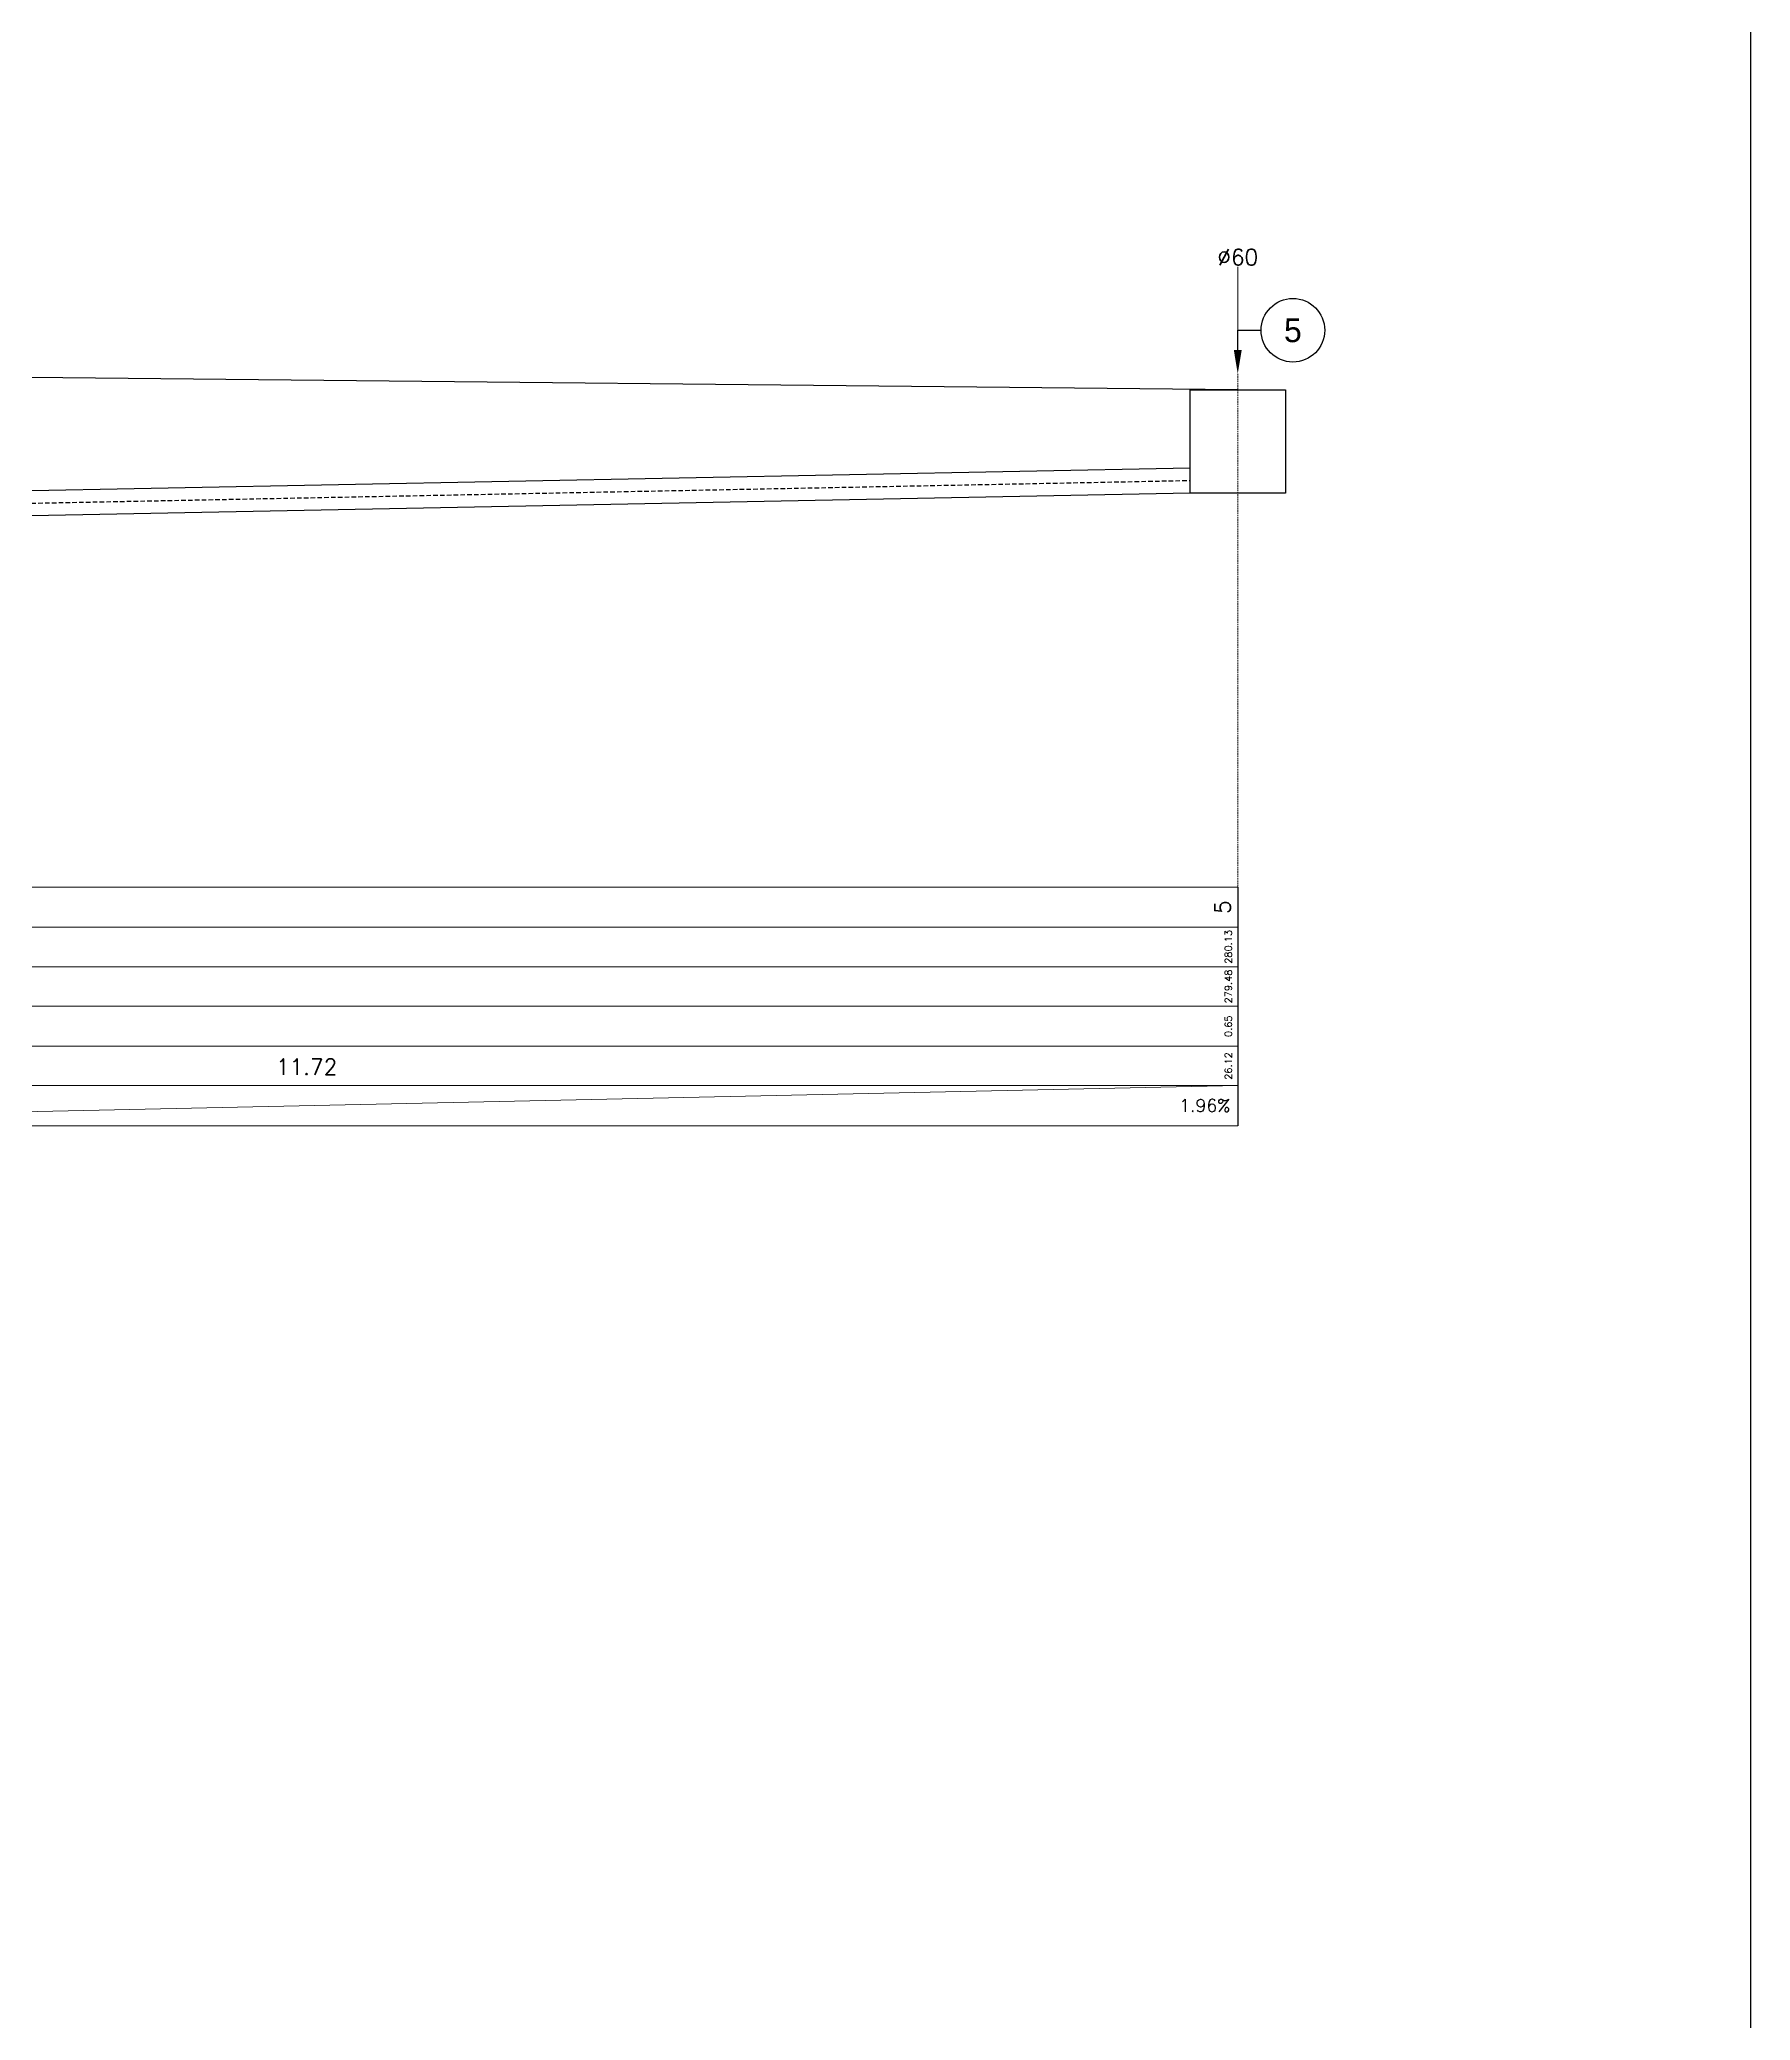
# Model space of a CAD drawing. Header units: centimetres. Extents: x -13594 to 4017, y -3206 to 1780.
# Drawn here: x 1757 to 2834, y -713 to 533 of the extents above; entities that cross this region are included whole.
import ezdxf
from ezdxf import colors
from ezdxf.entities.mleader import LeaderData, LeaderLine
from ezdxf.enums import TextEntityAlignment as Align
from ezdxf.math import Vec2, Vec3

# ---------------------------------------------------------------- set-up
doc = ezdxf.new("R2010")
doc.units = ezdxf.units.CM
doc.linetypes.add('Center', pattern=[29.999999, 12, -6, 6, -6])
doc.linetypes.add('Hidden', pattern=[0.714375, 0.47625, -0.238125])
for name, color, linetype in [('biov center', 130, 'Hidden'), ('CL', 2, 'Center'), ('GL', 4, 'Continuous'), ('IL', 1, 'Continuous'), ('num of plumbing', 250, 'Continuous'), ('Profile Legend', 7, 'Continuous'), ('TXT', 3, 'Continuous')]:
    doc.layers.add(name, color=color, linetype=linetype)
doc.styles.add('TXT100', font='romans.shx', dxfattribs={"height": 2.5})

# ---------------------------------------------------------------- blocks, each defined once
blk = doc.blocks.new('_TagCircle - Metric')
at = {"color": 0, "linetype": 'ByBlock', "lineweight": -2, "transparency": 16777216}
blk.add_circle((0, 0), 4, dxfattribs=at)
at = {"color": 0, "transparency": 16777216}
blk.add_attdef('TAGNUMBER', text='', height=3, dxfattribs=at).set_placement((0, -1.5), align=Align.CENTER)

msp = doc.modelspace()

# ---------------------------------------------------------------- linework, layer by layer
at = {"color": 7}
msp.add_lwpolyline([(2834.1, 1779.7), (2834.1, -3205.5)], dxfattribs=at)
msp.add_lwpolyline([(2481.5, 313), (2541.5, 313), (2541.5, 248), (2481.5, 248)], close=True)
at = {"layer": 'biov center', "color": 3, "ltscale": 6}
msp.add_line((1379.5, 234.4), (2481.5, 256), dxfattribs=at)
at = {"layer": 'CL', "color": 7, "linetype": 'Hidden', "lineweight": 5, "ltscale": 2}
msp.add_line((2511.5, 323), (2511.5, 0), dxfattribs=at)
at = {"layer": 'GL'}
msp.add_line((2511.5, 313), (1339.5, 325), dxfattribs=at)
at = {"layer": 'IL'}
for p, q in [((1379.5, 242.4), (2481.5, 264)), ((2481.5, 248), (1379.5, 226.4))]:
    msp.add_line(p, q, dxfattribs=at)
at = {"layer": 'num of plumbing', "lineweight": 5, "transparency": 33554687}
msp.add_lwpolyline([(2511.5, 350.5), (2511.5, 390.5)], dxfattribs=at)
at = {"layer": 'Profile Legend', "lineweight": 5}
for p, q in [((-521.2, 0), (2511.5, 0)), ((-521.2, -25), (2511.5, -25)), ((-521.2, -50), (2511.5, -50)), ((-521.2, -74.7), (2511.5, -74.7)), ((-521.2, -100), (2511.5, -100)), ((-521.2, -124.7), (2511.5, -124.7)), ((-521.2, -150), (2511.5, -150))]:
    msp.add_line(p, q, dxfattribs=at)
at = {"layer": 'Profile Legend'}
for p, q in [((2511.5, 0), (2511.5, -25)), ((2511.5, -25), (2511.5, -50)), ((2511.5, -50), (2511.5, -74.7)), ((2511.5, -74.7), (2511.5, -100)), ((2511.5, -100), (2511.5, -124.7)), ((2511.5, -124.7), (2511.5, -150))]:
    msp.add_line(p, q, dxfattribs=at)
at = {"layer": 'Profile Legend', "lineweight": 5}
msp.add_lwpolyline([(1339.5, -150), (2511.5, -124.7)], dxfattribs=at)

# ---------------------------------------------------------------- texts
at = {"layer": 'TXT', "color": 7, "lineweight": 5, "transparency": 33554687, "style": 'TXT100'}
msp.add_text('%%C60', height=10, dxfattribs=at).set_placement((2511.5, 396.5, -6.4), align=Align.MIDDLE)
at = {"layer": 'TXT', "color": 7, "lineweight": 5, "style": 'TXT100'}
for s, height, p in [('5', 10, (2502, -12.5)), ('280.13', 4.5, (2505.6, -37.5)), ('279.48', 4.5, (2505.6, -62.4)), ('0.65', 4.5, (2505.6, -87.4)), ('26.12', 4.5, (2505.6, -112.4))]:
    msp.add_text(s, height=height, rotation=90, dxfattribs=at).set_placement(p, align=Align.MIDDLE)
for s, height, p in [('11.72', 10, (1925.5, -112.9)), ('1.96%%%', 8, (2490.7, -137.3))]:
    msp.add_text(s, height=height, dxfattribs=at).set_placement(p, align=Align.MIDDLE)

# ---------------------------------------------------------------- leaders
at = {"layer": 'num of plumbing', "lineweight": 13, "transparency": 33554687}
ml = msp.add_multileader_block('Standard', dxfattribs=at)
ml.set_content('_TagCircle - Metric', color=256, scale=5)
ml.set_attribute('TAGNUMBER', '5', width=0)
ml.set_leader_properties()
ml.build(insert=Vec2(0, 0))
ml.multileader.update_dxf_attribs({"text_right_attachment_type": 6, "dogleg_length": 0.36, "arrow_head_size": 15, "scale": 5})
ctx = ml.context
ctx.base_point, ctx.scale, ctx.char_height, ctx.arrow_head_size, ctx.landing_gap_size, ctx.plane_origin = Vec3(2526.2, 350.5), 5, 0.9, 15, 0.45, Vec3(2770.1, 409.3)
ctx.right_attachment = 6
notes = []
notes.append((ctx, [(1, (1, 1, 0), (2511.5, 350.5), (1, 0), 14.7, [(0, [(2511.5, 323)], 0, [])])]))
ctx.block.insert = Vec3(2546.2, 350.5)
for ctx, leaders in notes:
    for number, flags, end, landing, length, lines in leaders:
        leader = LeaderData()
        leader.index, (leader.has_last_leader_line, leader.has_dogleg_vector, leader.attachment_direction) = number, flags
        leader.last_leader_point, leader.dogleg_vector, leader.dogleg_length = Vec3(end), Vec3(landing), length
        for number, points, colour, breaks in lines:
            line = LeaderLine()
            line.index, line.vertices, line.color, line.breaks = number, Vec3.list(points), colors.encode_raw_color(colour), breaks
            leader.lines.append(line)
        ctx.leaders.append(leader)

doc.saveas('drawing.dxf')
